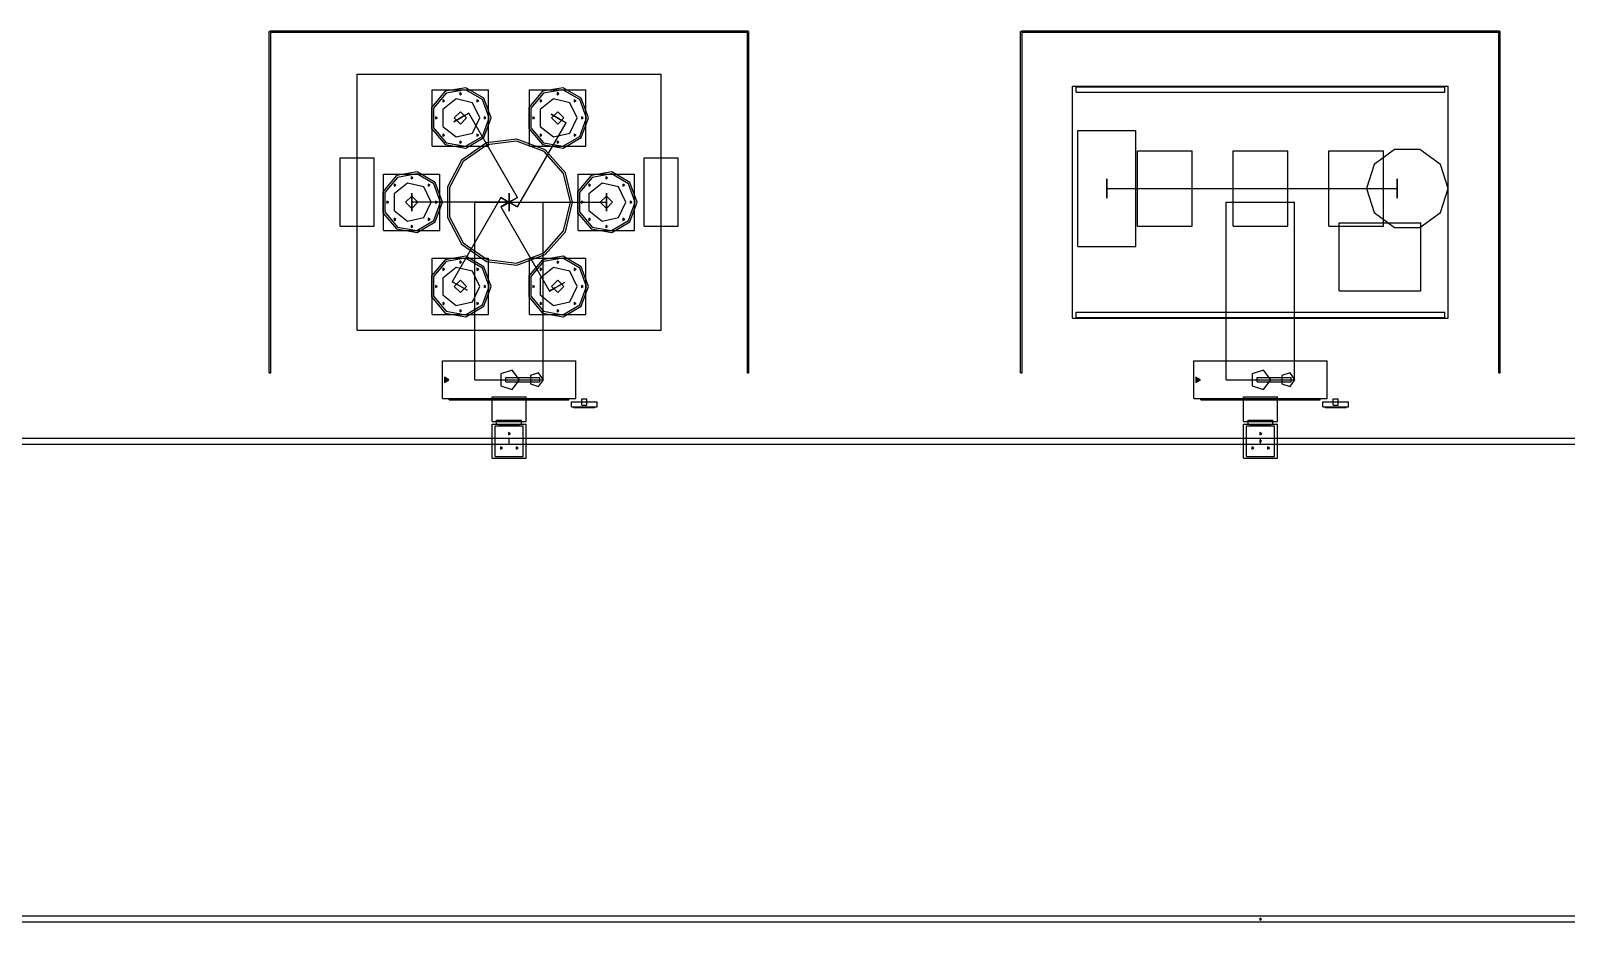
# Model space of a CAD drawing. Header units: millimetres. Extents: x -360090 to -166910, y -230090 to -203978.
# Drawn here: x -308007 to -263046, y -230090 to -203978 of the extents above; entities that cross this region are included whole.
import ezdxf

# ---------------------------------------------------------------- set-up
doc = ezdxf.new("R2010")
doc.units = ezdxf.units.MM

msp = doc.modelspace()

# ---------------------------------------------------------------- linework, layer by layer
at = {"layer": 'V6_FAB2_PORT_DEPO'}
for p, q in [((-294500, -215420), (-294500, -214700)), ((-294500, -215420), (-294500, -214700)), ((-294500, -214700), (-293500, -214700)), ((-294500, -214700), (-293500, -214700)), ((-293500, -215420), (-293500, -214700)), ((-293500, -215420), (-293500, -214700)), ((-294500, -215420), (-293500, -215420)), ((-294500, -215420), (-293500, -215420)), ((-294500, -216500), (-294500, -215500)), ((-294500, -216500), (-294500, -215500)), ((-294500, -215500), (-293500, -215500)), ((-294500, -215500), (-293500, -215500)), ((-294410, -216450), (-294410, -215550)), ((-294410, -216450), (-294410, -215550)), ((-294410, -215550), (-293590, -215550)), ((-294410, -215550), (-293590, -215550)), ((-294365, -215500), (-294365, -215380)), ((-294365, -215500), (-294365, -215380)), ((-294365, -215380), (-293635, -215380)), ((-294365, -215380), (-293635, -215380)), ((-294365, -215500), (-293635, -215500)), ((-294365, -215500), (-293635, -215500)), ((-294290, -215527), (-294290, -215503)), ((-294290, -215527), (-294290, -215503)), ((-294290, -215503), (-293710, -215503)), ((-294290, -215503), (-293710, -215503)), ((-294290, -215527), (-293710, -215527)), ((-294290, -215527), (-293710, -215527)), ((-293960, -215780), (-294020, -215745)), ((-294020, -215745), (-294020, -215815)), ((-293960, -215780), (-294020, -215745)), ((-294020, -215745), (-294020, -215815)), ((-294020, -215815), (-293960, -215780)), ((-294020, -215815), (-293960, -215780)), ((-293710, -215527), (-293710, -215503)), ((-293710, -215527), (-293710, -215503)), ((-293635, -215500), (-293635, -215380)), ((-293635, -215500), (-293635, -215380)), ((-293590, -216450), (-293590, -215550)), ((-293590, -216450), (-293590, -215550)), ((-293500, -216500), (-293500, -215500)), ((-293500, -216500), (-293500, -215500)), ((-294190, -216200), (-294250, -216165)), ((-294250, -216165), (-294250, -216235)), ((-294190, -216200), (-294250, -216165)), ((-294250, -216165), (-294250, -216235)), ((-294250, -216235), (-294190, -216200)), ((-294250, -216235), (-294190, -216200)), ((-293730, -216200), (-293790, -216165)), ((-293790, -216165), (-293790, -216235)), ((-293730, -216200), (-293790, -216165)), ((-293790, -216165), (-293790, -216235)), ((-293790, -216235), (-293730, -216200)), ((-293790, -216235), (-293730, -216200)), ((-294500, -216500), (-293500, -216500)), ((-294500, -216500), (-293500, -216500)), ((-294410, -216450), (-293590, -216450)), ((-294410, -216450), (-293590, -216450))]:
    msp.add_line(p, q, dxfattribs=at)
at = {"layer": 'V6_FAB2_PORT_IMPLANT'}
for p, q in [((-272500, -215420), (-272500, -214700)), ((-272500, -215420), (-272500, -214700)), ((-272500, -214700), (-271500, -214700)), ((-272500, -214700), (-271500, -214700)), ((-271500, -215420), (-271500, -214700)), ((-271500, -215420), (-271500, -214700)), ((-272500, -215420), (-271500, -215420)), ((-272500, -215420), (-271500, -215420)), ((-272500, -216500), (-272500, -215500)), ((-272500, -216500), (-272500, -215500)), ((-272500, -215500), (-271500, -215500)), ((-272500, -215500), (-271500, -215500)), ((-272410, -216450), (-272410, -215550)), ((-272410, -216450), (-272410, -215550)), ((-272410, -215550), (-271590, -215550)), ((-272410, -215550), (-271590, -215550)), ((-272365, -215500), (-272365, -215380)), ((-272365, -215500), (-272365, -215380)), ((-272365, -215380), (-271635, -215380)), ((-272365, -215380), (-271635, -215380)), ((-272365, -215500), (-271635, -215500)), ((-272365, -215500), (-271635, -215500)), ((-272290, -215527), (-272290, -215503)), ((-272290, -215527), (-272290, -215503)), ((-272290, -215503), (-271710, -215503)), ((-272290, -215503), (-271710, -215503)), ((-272290, -215527), (-271710, -215527)), ((-272290, -215527), (-271710, -215527)), ((-271960, -215780), (-272020, -215745)), ((-272020, -215745), (-272020, -215815)), ((-271960, -215780), (-272020, -215745)), ((-272020, -215745), (-272020, -215815)), ((-272020, -215815), (-271960, -215780)), ((-272020, -215815), (-271960, -215780)), ((-271710, -215527), (-271710, -215503)), ((-271710, -215527), (-271710, -215503)), ((-271635, -215500), (-271635, -215380)), ((-271635, -215500), (-271635, -215380)), ((-271590, -216450), (-271590, -215550)), ((-271590, -216450), (-271590, -215550)), ((-271500, -216500), (-271500, -215500)), ((-271500, -216500), (-271500, -215500)), ((-272190, -216200), (-272250, -216165)), ((-272250, -216165), (-272250, -216235)), ((-272190, -216200), (-272250, -216165)), ((-272250, -216165), (-272250, -216235)), ((-272250, -216235), (-272190, -216200)), ((-272250, -216235), (-272190, -216200)), ((-271730, -216200), (-271790, -216165)), ((-271790, -216165), (-271790, -216235)), ((-271730, -216200), (-271790, -216165)), ((-271790, -216165), (-271790, -216235)), ((-271790, -216235), (-271730, -216200)), ((-271790, -216235), (-271730, -216200)), ((-272500, -216500), (-271500, -216500)), ((-272500, -216500), (-271500, -216500)), ((-272410, -216450), (-271590, -216450)), ((-272410, -216450), (-271590, -216450))]:
    msp.add_line(p, q, dxfattribs=at)
at = {"layer": 'V6_FAB2_RAIL_01'}
for p, q in [((-316000, -215910), (-294000, -215910)), ((-316000, -215910), (-294000, -215910)), ((-316000, -216090), (-294000, -216090)), ((-316000, -216090), (-294000, -216090)), ((-294000, -216090), (-294000, -215910)), ((-294000, -216090), (-294000, -215910)), ((-294000, -216090), (-294000, -215910)), ((-294000, -216090), (-294000, -215910)), ((-294000, -215910), (-272000, -215910)), ((-294000, -215910), (-272000, -215910)), ((-294000, -216090), (-272000, -216090)), ((-294000, -216090), (-272000, -216090)), ((-271966, -216000), (-272017, -215971)), ((-272017, -215971), (-272017, -216029)), ((-271966, -216000), (-272017, -215971)), ((-272017, -215971), (-272017, -216029)), ((-272017, -216029), (-271966, -216000)), ((-272017, -216029), (-271966, -216000)), ((-272000, -216090), (-272000, -215910)), ((-272000, -216090), (-272000, -215910)), ((-272000, -216090), (-272000, -215910)), ((-272000, -216090), (-272000, -215910)), ((-272000, -215910), (-250000, -215910)), ((-272000, -215910), (-250000, -215910)), ((-272000, -216090), (-250000, -216090)), ((-272000, -216090), (-250000, -216090)), ((-169000, -229910), (-358000, -229910)), ((-169000, -229910), (-358000, -229910)), ((-169000, -230090), (-358000, -230090)), ((-169000, -230090), (-358000, -230090)), ((-271966, -230000), (-272017, -229971)), ((-272017, -229971), (-272017, -230029)), ((-271966, -230000), (-272017, -229971)), ((-272017, -229971), (-272017, -230029)), ((-272017, -230029), (-271966, -230000)), ((-272017, -230029), (-271966, -230000))]:
    msp.add_line(p, q, dxfattribs=at)
at = {"layer": 'V6_FAB2_TOOL_DEPO'}
for p, q in [((-301022, -214000), (-301022, -204000)), ((-301022, -214000), (-301022, -204000)), ((-301022, -204000), (-300978, -204000)), ((-301022, -204000), (-300978, -204000)), ((-301000, -204022), (-301000, -203978)), ((-301000, -204022), (-301000, -203978)), ((-301000, -203978), (-287000, -203978)), ((-301000, -203978), (-287000, -203978)), ((-301000, -204022), (-287000, -204022)), ((-301000, -204022), (-287000, -204022)), ((-300978, -214000), (-300978, -204000)), ((-300978, -214000), (-300978, -204000)), ((-287022, -214000), (-287022, -204000)), ((-287022, -214000), (-287022, -204000)), ((-287022, -204000), (-286978, -204000)), ((-287022, -204000), (-286978, -204000)), ((-287000, -204022), (-287000, -203978)), ((-287000, -204022), (-287000, -203978)), ((-286978, -214000), (-286978, -204000)), ((-286978, -214000), (-286978, -204000)), ((-298450, -212750), (-298450, -205250)), ((-298450, -212750), (-298450, -205250)), ((-298450, -205250), (-289550, -205250)), ((-298450, -205250), (-289550, -205250)), ((-289550, -212750), (-289550, -205250)), ((-289550, -212750), (-289550, -205250)), ((-295875, -205752), (-296271, -206224)), ((-295875, -205752), (-296271, -206224)), ((-296250, -207357), (-296250, -205707)), ((-296250, -207357), (-296250, -205707)), ((-296250, -205707), (-294600, -205707)), ((-296250, -205707), (-294600, -205707)), ((-295845, -205804), (-296214, -206245)), ((-295845, -205804), (-296214, -206245)), ((-295269, -205646), (-295875, -205752)), ((-295269, -205646), (-295875, -205752)), ((-295279, -205705), (-295845, -205804)), ((-295279, -205705), (-295845, -205804)), ((-295390, -205822), (-295442, -205792)), ((-295442, -205792), (-295442, -205852)), ((-295390, -205822), (-295442, -205792)), ((-295442, -205792), (-295442, -205852)), ((-295442, -205852), (-295390, -205822)), ((-295442, -205852), (-295390, -205822)), ((-294782, -205992), (-295279, -205705)), ((-294782, -205992), (-295279, -205705)), ((-294736, -205953), (-295269, -205646)), ((-294736, -205953), (-295269, -205646)), ((-294600, -207357), (-294600, -205707)), ((-294600, -207357), (-294600, -205707)), ((-293025, -205752), (-293421, -206224)), ((-293025, -205752), (-293421, -206224)), ((-293400, -207357), (-293400, -205707)), ((-293400, -207357), (-293400, -205707)), ((-293400, -205707), (-291750, -205707)), ((-293400, -205707), (-291750, -205707)), ((-292995, -205804), (-293364, -206245)), ((-292995, -205804), (-293364, -206245)), ((-292419, -205646), (-293025, -205752)), ((-292419, -205646), (-293025, -205752)), ((-292429, -205705), (-292995, -205804)), ((-292429, -205705), (-292995, -205804)), ((-292540, -205822), (-292592, -205792)), ((-292592, -205792), (-292592, -205852)), ((-292540, -205822), (-292592, -205792)), ((-292592, -205792), (-292592, -205852)), ((-292592, -205852), (-292540, -205822)), ((-292592, -205852), (-292540, -205822)), ((-291932, -205992), (-292429, -205705)), ((-291932, -205992), (-292429, -205705)), ((-291886, -205953), (-292419, -205646)), ((-291886, -205953), (-292419, -205646)), ((-291750, -207357), (-291750, -205707)), ((-291750, -207357), (-291750, -205707)), ((-296271, -206224), (-296271, -206840)), ((-296271, -206224), (-296271, -206840)), ((-296214, -206245), (-296214, -206819)), ((-296214, -206245), (-296214, -206819)), ((-295892, -206030), (-295945, -205999)), ((-295945, -205999), (-295945, -206060)), ((-295892, -206030), (-295945, -205999)), ((-295945, -205999), (-295945, -206060)), ((-295945, -206060), (-295892, -206030)), ((-295945, -206060), (-295892, -206030)), ((-295552, -205976), (-295939, -206285)), ((-295552, -205976), (-295939, -206285)), ((-295939, -206285), (-295939, -206779)), ((-295939, -206285), (-295939, -206779)), ((-295425, -206352), (-295605, -206532)), ((-295425, -206352), (-295605, -206532)), ((-295070, -206086), (-295552, -205976)), ((-295070, -206086), (-295552, -205976)), ((-295245, -206532), (-295425, -206352)), ((-295245, -206532), (-295425, -206352)), ((-294855, -206532), (-295070, -206086)), ((-294855, -206532), (-295070, -206086)), ((-294888, -206030), (-294940, -205999)), ((-294940, -205999), (-294940, -206060)), ((-294888, -206030), (-294940, -205999)), ((-294940, -205999), (-294940, -206060)), ((-294940, -206060), (-294888, -206030)), ((-294940, -206060), (-294888, -206030)), ((-294585, -206532), (-294782, -205992)), ((-294585, -206532), (-294782, -205992)), ((-294525, -206532), (-294736, -205953)), ((-294525, -206532), (-294736, -205953)), ((-293421, -206224), (-293421, -206840)), ((-293421, -206224), (-293421, -206840)), ((-293364, -206245), (-293364, -206819)), ((-293364, -206245), (-293364, -206819)), ((-293042, -206030), (-293095, -205999)), ((-293095, -205999), (-293095, -206060)), ((-293042, -206030), (-293095, -205999)), ((-293095, -205999), (-293095, -206060)), ((-293095, -206060), (-293042, -206030)), ((-293095, -206060), (-293042, -206030)), ((-292702, -205976), (-293089, -206285)), ((-292702, -205976), (-293089, -206285)), ((-293089, -206285), (-293089, -206779)), ((-293089, -206285), (-293089, -206779)), ((-292575, -206352), (-292755, -206532)), ((-292575, -206352), (-292755, -206532)), ((-292220, -206086), (-292702, -205976)), ((-292220, -206086), (-292702, -205976)), ((-292395, -206532), (-292575, -206352)), ((-292395, -206532), (-292575, -206352)), ((-292005, -206532), (-292220, -206086)), ((-292005, -206532), (-292220, -206086)), ((-292038, -206030), (-292090, -205999)), ((-292090, -205999), (-292090, -206060)), ((-292038, -206030), (-292090, -205999)), ((-292090, -205999), (-292090, -206060)), ((-292090, -206060), (-292038, -206030)), ((-292090, -206060), (-292038, -206030)), ((-291735, -206532), (-291932, -205992)), ((-291735, -206532), (-291932, -205992)), ((-291675, -206532), (-291886, -205953)), ((-291675, -206532), (-291886, -205953)), ((-296214, -206819), (-295845, -207259)), ((-296214, -206819), (-295845, -207259)), ((-296100, -206532), (-296152, -206502)), ((-296152, -206502), (-296152, -206562)), ((-296100, -206532), (-296152, -206502)), ((-296152, -206502), (-296152, -206562)), ((-296152, -206562), (-296100, -206532)), ((-296152, -206562), (-296100, -206532)), ((-295939, -206779), (-295552, -207088)), ((-295939, -206779), (-295552, -207088)), ((-295350, -206489), (-295621, -206645)), ((-295621, -206645), (-295350, -206489)), ((-295605, -206532), (-295425, -206712)), ((-295605, -206532), (-295425, -206712)), ((-295425, -206712), (-295245, -206532)), ((-295425, -206712), (-295245, -206532)), ((-295183, -206392), (-295350, -206489)), ((-295350, -206489), (-295183, -206392)), ((-293758, -208860), (-295183, -206392)), ((-295070, -206977), (-294855, -206532)), ((-295070, -206977), (-294855, -206532)), ((-294782, -207072), (-294585, -206532)), ((-294782, -207072), (-294585, -206532)), ((-294736, -207110), (-294525, -206532)), ((-294736, -207110), (-294525, -206532)), ((-294680, -206532), (-294733, -206502)), ((-294733, -206502), (-294733, -206562)), ((-294680, -206532), (-294733, -206502)), ((-294733, -206502), (-294733, -206562)), ((-294733, -206562), (-294680, -206532)), ((-294733, -206562), (-294680, -206532)), ((-293758, -209140), (-292333, -206672)), ((-293364, -206819), (-292995, -207259)), ((-293364, -206819), (-292995, -207259)), ((-293250, -206532), (-293302, -206502)), ((-293302, -206502), (-293302, -206562)), ((-293250, -206532), (-293302, -206502)), ((-293302, -206502), (-293302, -206562)), ((-293302, -206562), (-293250, -206532)), ((-293302, -206562), (-293250, -206532)), ((-293089, -206779), (-292702, -207088)), ((-293089, -206779), (-292702, -207088)), ((-292500, -206575), (-292771, -206419)), ((-292771, -206419), (-292500, -206575)), ((-292755, -206532), (-292575, -206712)), ((-292755, -206532), (-292575, -206712)), ((-292575, -206712), (-292395, -206532)), ((-292575, -206712), (-292395, -206532)), ((-292333, -206672), (-292500, -206575)), ((-292500, -206575), (-292333, -206672)), ((-292220, -206977), (-292005, -206532)), ((-292220, -206977), (-292005, -206532)), ((-291932, -207072), (-291735, -206532)), ((-291932, -207072), (-291735, -206532)), ((-291886, -207110), (-291675, -206532)), ((-291886, -207110), (-291675, -206532)), ((-291830, -206532), (-291882, -206502)), ((-291882, -206502), (-291882, -206562)), ((-291830, -206532), (-291882, -206502)), ((-291882, -206502), (-291882, -206562)), ((-291882, -206562), (-291830, -206532)), ((-291882, -206562), (-291830, -206532)), ((-296271, -206840), (-295875, -207311)), ((-296271, -206840), (-295875, -207311)), ((-295892, -207034), (-295945, -207004)), ((-295945, -207004), (-295945, -207064)), ((-295892, -207034), (-295945, -207004)), ((-295945, -207004), (-295945, -207064)), ((-295945, -207064), (-295892, -207034)), ((-295945, -207064), (-295892, -207034)), ((-295845, -207259), (-295279, -207359)), ((-295845, -207259), (-295279, -207359)), ((-295552, -207088), (-295070, -206977)), ((-295552, -207088), (-295070, -206977)), ((-295390, -207242), (-295442, -207212)), ((-295442, -207212), (-295442, -207272)), ((-295390, -207242), (-295442, -207212)), ((-295442, -207212), (-295442, -207272)), ((-295442, -207272), (-295390, -207242)), ((-295442, -207272), (-295390, -207242)), ((-294660, -207261), (-295392, -207767)), ((-294660, -207261), (-295392, -207767)), ((-295279, -207359), (-294782, -207072)), ((-295279, -207359), (-294782, -207072)), ((-295269, -207418), (-294736, -207110)), ((-295269, -207418), (-294736, -207110)), ((-294888, -207034), (-294940, -207004)), ((-294940, -207004), (-294940, -207064)), ((-294888, -207034), (-294940, -207004)), ((-294940, -207004), (-294940, -207064)), ((-294940, -207064), (-294888, -207034)), ((-294940, -207064), (-294888, -207034)), ((-293776, -207154), (-294660, -207261)), ((-293776, -207154), (-294660, -207261)), ((-293783, -207213), (-294638, -207317)), ((-293783, -207213), (-294638, -207317)), ((-292977, -207519), (-293783, -207213)), ((-292977, -207519), (-293783, -207213)), ((-292943, -207469), (-293776, -207154)), ((-292943, -207469), (-293776, -207154)), ((-293421, -206840), (-293025, -207311)), ((-293421, -206840), (-293025, -207311)), ((-293042, -207034), (-293095, -207004)), ((-293095, -207004), (-293095, -207064)), ((-293042, -207034), (-293095, -207004)), ((-293095, -207004), (-293095, -207064)), ((-293095, -207064), (-293042, -207034)), ((-293095, -207064), (-293042, -207034)), ((-292995, -207259), (-292429, -207359)), ((-292995, -207259), (-292429, -207359)), ((-292702, -207088), (-292220, -206977)), ((-292702, -207088), (-292220, -206977)), ((-292540, -207242), (-292592, -207212)), ((-292592, -207212), (-292592, -207272)), ((-292540, -207242), (-292592, -207212)), ((-292592, -207212), (-292592, -207272)), ((-292592, -207272), (-292540, -207242)), ((-292592, -207272), (-292540, -207242)), ((-292429, -207359), (-291932, -207072)), ((-292429, -207359), (-291932, -207072)), ((-292419, -207418), (-291886, -207110)), ((-292419, -207418), (-291886, -207110)), ((-292038, -207034), (-292090, -207004)), ((-292090, -207004), (-292090, -207064)), ((-292038, -207034), (-292090, -207004)), ((-292090, -207004), (-292090, -207064)), ((-292090, -207064), (-292038, -207034)), ((-292090, -207064), (-292038, -207034)), ((-298950, -209700), (-298950, -207700)), ((-298950, -209700), (-298950, -207700)), ((-298950, -207700), (-297950, -207700)), ((-298950, -207700), (-297950, -207700)), ((-297950, -209700), (-297950, -207700)), ((-297950, -209700), (-297950, -207700)), ((-296250, -207357), (-294600, -207357)), ((-296250, -207357), (-294600, -207357)), ((-295875, -207311), (-295269, -207418)), ((-295875, -207311), (-295269, -207418)), ((-294638, -207317), (-295347, -207806)), ((-294638, -207317), (-295347, -207806)), ((-293400, -207357), (-291750, -207357)), ((-293400, -207357), (-291750, -207357)), ((-293025, -207311), (-292419, -207418)), ((-293025, -207311), (-292419, -207418)), ((-292406, -208163), (-292977, -207519)), ((-292406, -208163), (-292977, -207519)), ((-292353, -208136), (-292943, -207469)), ((-292353, -208136), (-292943, -207469)), ((-290050, -209700), (-290050, -207700)), ((-290050, -209700), (-290050, -207700)), ((-290050, -207700), (-289050, -207700)), ((-290050, -207700), (-289050, -207700)), ((-289050, -209700), (-289050, -207700)), ((-289050, -209700), (-289050, -207700)), ((-296694, -208114), (-297300, -208221)), ((-296694, -208114), (-297300, -208221)), ((-296161, -208421), (-296694, -208114)), ((-296161, -208421), (-296694, -208114)), ((-295392, -207767), (-295806, -208555)), ((-295392, -207767), (-295806, -208555)), ((-295347, -207806), (-295748, -208569)), ((-295347, -207806), (-295748, -208569)), ((-292200, -209000), (-292406, -208163)), ((-292200, -209000), (-292406, -208163)), ((-292140, -209000), (-292353, -208136)), ((-292140, -209000), (-292353, -208136)), ((-290994, -208114), (-291600, -208221)), ((-290994, -208114), (-291600, -208221)), ((-290461, -208421), (-290994, -208114)), ((-290461, -208421), (-290994, -208114)), ((-297300, -208221), (-297696, -208692)), ((-297300, -208221), (-297696, -208692)), ((-297675, -209825), (-297675, -208175)), ((-297675, -209825), (-297675, -208175)), ((-297675, -208175), (-296025, -208175)), ((-297675, -208175), (-296025, -208175)), ((-297270, -208273), (-297639, -208713)), ((-297270, -208273), (-297639, -208713)), ((-297317, -208498), (-297370, -208468)), ((-297370, -208468), (-297370, -208528)), ((-297317, -208498), (-297370, -208468)), ((-297370, -208468), (-297370, -208528)), ((-297370, -208528), (-297317, -208498)), ((-297370, -208528), (-297317, -208498)), ((-296977, -208444), (-297364, -208753)), ((-296977, -208444), (-297364, -208753)), ((-296704, -208173), (-297270, -208273)), ((-296704, -208173), (-297270, -208273)), ((-296495, -208554), (-296977, -208444)), ((-296495, -208554), (-296977, -208444)), ((-296815, -208290), (-296868, -208260)), ((-296868, -208260), (-296868, -208320)), ((-296815, -208290), (-296868, -208260)), ((-296868, -208260), (-296868, -208320)), ((-296868, -208320), (-296815, -208290)), ((-296868, -208320), (-296815, -208290)), ((-296207, -208460), (-296704, -208173)), ((-296207, -208460), (-296704, -208173)), ((-296280, -209000), (-296495, -208554)), ((-296280, -209000), (-296495, -208554)), ((-296313, -208498), (-296365, -208468)), ((-296365, -208468), (-296365, -208528)), ((-296313, -208498), (-296365, -208468)), ((-296365, -208468), (-296365, -208528)), ((-296365, -208528), (-296313, -208498)), ((-296365, -208528), (-296313, -208498)), ((-296010, -209000), (-296207, -208460)), ((-296010, -209000), (-296207, -208460)), ((-295950, -209000), (-296161, -208421)), ((-295950, -209000), (-296161, -208421)), ((-296025, -209825), (-296025, -208175)), ((-296025, -209825), (-296025, -208175)), ((-295806, -208555), (-295806, -209445)), ((-295806, -208555), (-295806, -209445)), ((-295748, -208569), (-295748, -209431)), ((-295748, -208569), (-295748, -209431)), ((-291600, -208221), (-291996, -208692)), ((-291600, -208221), (-291996, -208692)), ((-291975, -209825), (-291975, -208175)), ((-291975, -209825), (-291975, -208175)), ((-291975, -208175), (-290325, -208175)), ((-291975, -208175), (-290325, -208175)), ((-291570, -208273), (-291939, -208713)), ((-291570, -208273), (-291939, -208713)), ((-291617, -208498), (-291670, -208468)), ((-291670, -208468), (-291670, -208528)), ((-291617, -208498), (-291670, -208468)), ((-291670, -208468), (-291670, -208528)), ((-291670, -208528), (-291617, -208498)), ((-291670, -208528), (-291617, -208498)), ((-291277, -208444), (-291664, -208753)), ((-291277, -208444), (-291664, -208753)), ((-291004, -208173), (-291570, -208273)), ((-291004, -208173), (-291570, -208273)), ((-290795, -208554), (-291277, -208444)), ((-290795, -208554), (-291277, -208444)), ((-291115, -208290), (-291168, -208260)), ((-291168, -208260), (-291168, -208320)), ((-291115, -208290), (-291168, -208260)), ((-291168, -208260), (-291168, -208320)), ((-291168, -208320), (-291115, -208290)), ((-291168, -208320), (-291115, -208290)), ((-290507, -208460), (-291004, -208173)), ((-290507, -208460), (-291004, -208173)), ((-290580, -209000), (-290795, -208554)), ((-290580, -209000), (-290795, -208554)), ((-290613, -208498), (-290665, -208468)), ((-290665, -208468), (-290665, -208528)), ((-290613, -208498), (-290665, -208468)), ((-290665, -208468), (-290665, -208528)), ((-290665, -208528), (-290613, -208498)), ((-290665, -208528), (-290613, -208498)), ((-290310, -209000), (-290507, -208460)), ((-290310, -209000), (-290507, -208460)), ((-290250, -209000), (-290461, -208421)), ((-290250, -209000), (-290461, -208421)), ((-290325, -209825), (-290325, -208175)), ((-290325, -209825), (-290325, -208175)), ((-297696, -208692), (-297696, -209308)), ((-297696, -208692), (-297696, -209308)), ((-297639, -208713), (-297639, -209287)), ((-297639, -208713), (-297639, -209287)), ((-297525, -209000), (-297578, -208970)), ((-297578, -208970), (-297578, -209030)), ((-297525, -209000), (-297578, -208970)), ((-297578, -208970), (-297578, -209030)), ((-297578, -209030), (-297525, -209000)), ((-297578, -209030), (-297525, -209000)), ((-297364, -208753), (-297364, -209247)), ((-297364, -208753), (-297364, -209247)), ((-296850, -208820), (-297030, -209000)), ((-296850, -208820), (-297030, -209000)), ((-297030, -209000), (-296850, -209180)), ((-297030, -209000), (-296850, -209180)), ((-296850, -208835), (-296850, -208734)), ((-296850, -208734), (-296850, -209000)), ((-296670, -209000), (-296850, -208820)), ((-296670, -209000), (-296850, -208820)), ((-296850, -209165), (-296850, -208835)), ((-296850, -209180), (-296670, -209000)), ((-296850, -209180), (-296670, -209000)), ((-296850, -209000), (-296850, -209266)), ((-294000, -209000), (-296850, -209000)), ((-296495, -209446), (-296280, -209000)), ((-296495, -209446), (-296280, -209000)), ((-296207, -209540), (-296010, -209000)), ((-296207, -209540), (-296010, -209000)), ((-296161, -209579), (-295950, -209000)), ((-296161, -209579), (-295950, -209000)), ((-296105, -209000), (-296158, -208970)), ((-296158, -208970), (-296158, -209030)), ((-296105, -209000), (-296158, -208970)), ((-296158, -208970), (-296158, -209030)), ((-296158, -209030), (-296105, -209000)), ((-296158, -209030), (-296105, -209000)), ((-294242, -208860), (-295667, -211328)), ((-295000, -214200), (-295000, -209000)), ((-295000, -214200), (-295000, -209000)), ((-295000, -209000), (-293000, -209000)), ((-295000, -209000), (-293000, -209000)), ((-294242, -208860), (-294075, -208957)), ((-294075, -208957), (-294242, -208860)), ((-294242, -209140), (-294075, -209043)), ((-294075, -209043), (-294242, -209140)), ((-293925, -209043), (-294196, -208887)), ((-294196, -208887), (-293925, -209043)), ((-293925, -208957), (-294196, -209113)), ((-294196, -209113), (-293925, -208957)), ((-294075, -209043), (-293804, -208887)), ((-293804, -208887), (-294075, -209043)), ((-294075, -208957), (-293804, -209113)), ((-293804, -209113), (-294075, -208957)), ((-294000, -208835), (-294000, -208734)), ((-294000, -208734), (-294000, -209000)), ((-294000, -208835), (-294000, -208734)), ((-294000, -208734), (-294000, -209000)), ((-294000, -209165), (-294000, -208835)), ((-294000, -209165), (-294000, -208835)), ((-294000, -209000), (-291150, -209000)), ((-294000, -209000), (-294000, -209266)), ((-294000, -209000), (-294000, -209266)), ((-293758, -208860), (-293925, -208957)), ((-293925, -208957), (-293758, -208860)), ((-293758, -209140), (-293925, -209043)), ((-293925, -209043), (-293758, -209140)), ((-293000, -214200), (-293000, -209000)), ((-293000, -214200), (-293000, -209000)), ((-292406, -209837), (-292200, -209000)), ((-292406, -209837), (-292200, -209000)), ((-292353, -209864), (-292140, -209000)), ((-292353, -209864), (-292140, -209000)), ((-291996, -208692), (-291996, -209308)), ((-291996, -208692), (-291996, -209308)), ((-291939, -208713), (-291939, -209287)), ((-291939, -208713), (-291939, -209287)), ((-291825, -209000), (-291877, -208970)), ((-291877, -208970), (-291877, -209030)), ((-291825, -209000), (-291877, -208970)), ((-291877, -208970), (-291877, -209030)), ((-291877, -209030), (-291825, -209000)), ((-291877, -209030), (-291825, -209000)), ((-291664, -208753), (-291664, -209247)), ((-291664, -208753), (-291664, -209247)), ((-291150, -208820), (-291330, -209000)), ((-291150, -208820), (-291330, -209000)), ((-291330, -209000), (-291150, -209180)), ((-291330, -209000), (-291150, -209180)), ((-291150, -208835), (-291150, -208734)), ((-291150, -208734), (-291150, -209000)), ((-290970, -209000), (-291150, -208820)), ((-290970, -209000), (-291150, -208820)), ((-291150, -209165), (-291150, -208835)), ((-291150, -209180), (-290970, -209000)), ((-291150, -209180), (-290970, -209000)), ((-291150, -209000), (-291150, -209266)), ((-290795, -209446), (-290580, -209000)), ((-290795, -209446), (-290580, -209000)), ((-290507, -209540), (-290310, -209000)), ((-290507, -209540), (-290310, -209000)), ((-290461, -209579), (-290250, -209000)), ((-290461, -209579), (-290250, -209000)), ((-290405, -209000), (-290458, -208970)), ((-290458, -208970), (-290458, -209030)), ((-290405, -209000), (-290458, -208970)), ((-290458, -208970), (-290458, -209030)), ((-290458, -209030), (-290405, -209000)), ((-290458, -209030), (-290405, -209000)), ((-297696, -209308), (-297300, -209779)), ((-297696, -209308), (-297300, -209779)), ((-297639, -209287), (-297270, -209727)), ((-297639, -209287), (-297270, -209727)), ((-297317, -209502), (-297370, -209472)), ((-297370, -209472), (-297370, -209532)), ((-297317, -209502), (-297370, -209472)), ((-297370, -209472), (-297370, -209532)), ((-297370, -209532), (-297317, -209502)), ((-297370, -209532), (-297317, -209502)), ((-297364, -209247), (-296977, -209556)), ((-297364, -209247), (-296977, -209556)), ((-296977, -209556), (-296495, -209446)), ((-296977, -209556), (-296495, -209446)), ((-296850, -209266), (-296850, -209165)), ((-296313, -209502), (-296365, -209472)), ((-296365, -209472), (-296365, -209532)), ((-296313, -209502), (-296365, -209472)), ((-296365, -209472), (-296365, -209532)), ((-296365, -209532), (-296313, -209502)), ((-296365, -209532), (-296313, -209502)), ((-295806, -209445), (-295392, -210233)), ((-295806, -209445), (-295392, -210233)), ((-295748, -209431), (-295347, -210194)), ((-295748, -209431), (-295347, -210194)), ((-294242, -209140), (-292817, -211608)), ((-294000, -209266), (-294000, -209165)), ((-294000, -209266), (-294000, -209165)), ((-291996, -209308), (-291600, -209779)), ((-291996, -209308), (-291600, -209779)), ((-291939, -209287), (-291570, -209727)), ((-291939, -209287), (-291570, -209727)), ((-291617, -209502), (-291670, -209472)), ((-291670, -209472), (-291670, -209532)), ((-291617, -209502), (-291670, -209472)), ((-291670, -209472), (-291670, -209532)), ((-291670, -209532), (-291617, -209502)), ((-291670, -209532), (-291617, -209502)), ((-291664, -209247), (-291277, -209556)), ((-291664, -209247), (-291277, -209556)), ((-291277, -209556), (-290795, -209446)), ((-291277, -209556), (-290795, -209446)), ((-291150, -209266), (-291150, -209165)), ((-290613, -209502), (-290665, -209472)), ((-290665, -209472), (-290665, -209532)), ((-290613, -209502), (-290665, -209472)), ((-290665, -209472), (-290665, -209532)), ((-290665, -209532), (-290613, -209502)), ((-290665, -209532), (-290613, -209502)), ((-298950, -209700), (-297950, -209700)), ((-298950, -209700), (-297950, -209700)), ((-297675, -209825), (-296025, -209825)), ((-297675, -209825), (-296025, -209825)), ((-297300, -209779), (-296694, -209886)), ((-297300, -209779), (-296694, -209886)), ((-297270, -209727), (-296704, -209827)), ((-297270, -209727), (-296704, -209827)), ((-296815, -209710), (-296868, -209680)), ((-296868, -209680), (-296868, -209740)), ((-296815, -209710), (-296868, -209680)), ((-296868, -209680), (-296868, -209740)), ((-296868, -209740), (-296815, -209710)), ((-296868, -209740), (-296815, -209710)), ((-296704, -209827), (-296207, -209540)), ((-296704, -209827), (-296207, -209540)), ((-296694, -209886), (-296161, -209579)), ((-296694, -209886), (-296161, -209579)), ((-292977, -210481), (-292406, -209837)), ((-292977, -210481), (-292406, -209837)), ((-292943, -210531), (-292353, -209864)), ((-292943, -210531), (-292353, -209864)), ((-291975, -209825), (-290325, -209825)), ((-291975, -209825), (-290325, -209825)), ((-291600, -209779), (-290994, -209886)), ((-291600, -209779), (-290994, -209886)), ((-291570, -209727), (-291004, -209827)), ((-291570, -209727), (-291004, -209827)), ((-291115, -209710), (-291168, -209680)), ((-291168, -209680), (-291168, -209740)), ((-291115, -209710), (-291168, -209680)), ((-291168, -209680), (-291168, -209740)), ((-291168, -209740), (-291115, -209710)), ((-291168, -209740), (-291115, -209710)), ((-291004, -209827), (-290507, -209540)), ((-291004, -209827), (-290507, -209540)), ((-290994, -209886), (-290461, -209579)), ((-290994, -209886), (-290461, -209579)), ((-290050, -209700), (-289050, -209700)), ((-290050, -209700), (-289050, -209700)), ((-295392, -210233), (-294660, -210739)), ((-295392, -210233), (-294660, -210739)), ((-295347, -210194), (-294638, -210683)), ((-295347, -210194), (-294638, -210683)), ((-295875, -210689), (-296271, -211160)), ((-295875, -210689), (-296271, -211160)), ((-296250, -212293), (-296250, -210643)), ((-296250, -212293), (-296250, -210643)), ((-296250, -210643), (-294600, -210643)), ((-296250, -210643), (-294600, -210643)), ((-295845, -210741), (-296214, -211181)), ((-295845, -210741), (-296214, -211181)), ((-295269, -210582), (-295875, -210689)), ((-295269, -210582), (-295875, -210689)), ((-295279, -210641), (-295845, -210741)), ((-295279, -210641), (-295845, -210741)), ((-295390, -210758), (-295442, -210728)), ((-295442, -210728), (-295442, -210788)), ((-295390, -210758), (-295442, -210728)), ((-295442, -210728), (-295442, -210788)), ((-295442, -210788), (-295390, -210758)), ((-295442, -210788), (-295390, -210758)), ((-294782, -210928), (-295279, -210641)), ((-294782, -210928), (-295279, -210641)), ((-294736, -210890), (-295269, -210582)), ((-294736, -210890), (-295269, -210582)), ((-294660, -210739), (-293776, -210846)), ((-294660, -210739), (-293776, -210846)), ((-294638, -210683), (-293783, -210787)), ((-294638, -210683), (-293783, -210787)), ((-294600, -212293), (-294600, -210643)), ((-294600, -212293), (-294600, -210643)), ((-293783, -210787), (-292977, -210481)), ((-293783, -210787), (-292977, -210481)), ((-293776, -210846), (-292943, -210531)), ((-293776, -210846), (-292943, -210531)), ((-293025, -210689), (-293421, -211160)), ((-293025, -210689), (-293421, -211160)), ((-293400, -212293), (-293400, -210643)), ((-293400, -212293), (-293400, -210643)), ((-293400, -210643), (-291750, -210643)), ((-293400, -210643), (-291750, -210643)), ((-292995, -210741), (-293364, -211181)), ((-292995, -210741), (-293364, -211181)), ((-292419, -210582), (-293025, -210689)), ((-292419, -210582), (-293025, -210689)), ((-292429, -210641), (-292995, -210741)), ((-292429, -210641), (-292995, -210741)), ((-292540, -210758), (-292592, -210728)), ((-292592, -210728), (-292592, -210788)), ((-292540, -210758), (-292592, -210728)), ((-292592, -210728), (-292592, -210788)), ((-292592, -210788), (-292540, -210758)), ((-292592, -210788), (-292540, -210758)), ((-291932, -210928), (-292429, -210641)), ((-291932, -210928), (-292429, -210641)), ((-291886, -210890), (-292419, -210582)), ((-291886, -210890), (-292419, -210582)), ((-291750, -212293), (-291750, -210643)), ((-291750, -212293), (-291750, -210643)), ((-296271, -211160), (-296271, -211776)), ((-296271, -211160), (-296271, -211776)), ((-296214, -211181), (-296214, -211755)), ((-296214, -211181), (-296214, -211755)), ((-295892, -210966), (-295945, -210936)), ((-295945, -210936), (-295945, -210996)), ((-295892, -210966), (-295945, -210936)), ((-295945, -210936), (-295945, -210996)), ((-295945, -210996), (-295892, -210966)), ((-295945, -210996), (-295892, -210966)), ((-295552, -210912), (-295939, -211221)), ((-295552, -210912), (-295939, -211221)), ((-295939, -211221), (-295939, -211715)), ((-295939, -211221), (-295939, -211715)), ((-295425, -211288), (-295605, -211468)), ((-295425, -211288), (-295605, -211468)), ((-295070, -211023), (-295552, -210912)), ((-295070, -211023), (-295552, -210912)), ((-295245, -211468), (-295425, -211288)), ((-295245, -211468), (-295425, -211288)), ((-294855, -211468), (-295070, -211023)), ((-294855, -211468), (-295070, -211023)), ((-294888, -210966), (-294940, -210936)), ((-294940, -210936), (-294940, -210996)), ((-294888, -210966), (-294940, -210936)), ((-294940, -210936), (-294940, -210996)), ((-294940, -210996), (-294888, -210966)), ((-294940, -210996), (-294888, -210966)), ((-294585, -211468), (-294782, -210928)), ((-294585, -211468), (-294782, -210928)), ((-294525, -211468), (-294736, -210890)), ((-294525, -211468), (-294736, -210890)), ((-293421, -211160), (-293421, -211776)), ((-293421, -211160), (-293421, -211776)), ((-293364, -211181), (-293364, -211755)), ((-293364, -211181), (-293364, -211755)), ((-293042, -210966), (-293095, -210936)), ((-293095, -210936), (-293095, -210996)), ((-293042, -210966), (-293095, -210936)), ((-293095, -210936), (-293095, -210996)), ((-293095, -210996), (-293042, -210966)), ((-293095, -210996), (-293042, -210966)), ((-292702, -210912), (-293089, -211221)), ((-292702, -210912), (-293089, -211221)), ((-293089, -211221), (-293089, -211715)), ((-293089, -211221), (-293089, -211715)), ((-292575, -211288), (-292755, -211468)), ((-292575, -211288), (-292755, -211468)), ((-292220, -211023), (-292702, -210912)), ((-292220, -211023), (-292702, -210912)), ((-292395, -211468), (-292575, -211288)), ((-292395, -211468), (-292575, -211288)), ((-292005, -211468), (-292220, -211023)), ((-292005, -211468), (-292220, -211023)), ((-292038, -210966), (-292090, -210936)), ((-292090, -210936), (-292090, -210996)), ((-292038, -210966), (-292090, -210936)), ((-292090, -210936), (-292090, -210996)), ((-292090, -210996), (-292038, -210966)), ((-292090, -210996), (-292038, -210966)), ((-291735, -211468), (-291932, -210928)), ((-291735, -211468), (-291932, -210928)), ((-291675, -211468), (-291886, -210890)), ((-291675, -211468), (-291886, -210890)), ((-296214, -211755), (-295845, -212196)), ((-296214, -211755), (-295845, -212196)), ((-296100, -211468), (-296152, -211438)), ((-296152, -211438), (-296152, -211498)), ((-296100, -211468), (-296152, -211438)), ((-296152, -211438), (-296152, -211498)), ((-296152, -211498), (-296100, -211468)), ((-296152, -211498), (-296100, -211468)), ((-295939, -211715), (-295552, -212024)), ((-295939, -211715), (-295552, -212024)), ((-295667, -211328), (-295500, -211425)), ((-295500, -211425), (-295667, -211328)), ((-295605, -211468), (-295425, -211648)), ((-295605, -211468), (-295425, -211648)), ((-295500, -211425), (-295229, -211581)), ((-295229, -211581), (-295500, -211425)), ((-295425, -211648), (-295245, -211468)), ((-295425, -211648), (-295245, -211468)), ((-295070, -211914), (-294855, -211468)), ((-295070, -211914), (-294855, -211468)), ((-294782, -212008), (-294585, -211468)), ((-294782, -212008), (-294585, -211468)), ((-294736, -212047), (-294525, -211468)), ((-294736, -212047), (-294525, -211468)), ((-294680, -211468), (-294733, -211438)), ((-294733, -211438), (-294733, -211498)), ((-294680, -211468), (-294733, -211438)), ((-294733, -211438), (-294733, -211498)), ((-294733, -211498), (-294680, -211468)), ((-294733, -211498), (-294680, -211468)), ((-293364, -211755), (-292995, -212196)), ((-293364, -211755), (-292995, -212196)), ((-293250, -211468), (-293302, -211438)), ((-293302, -211438), (-293302, -211498)), ((-293250, -211468), (-293302, -211438)), ((-293302, -211438), (-293302, -211498)), ((-293302, -211498), (-293250, -211468)), ((-293302, -211498), (-293250, -211468)), ((-293089, -211715), (-292702, -212024)), ((-293089, -211715), (-292702, -212024)), ((-292817, -211608), (-292650, -211511)), ((-292650, -211511), (-292817, -211608)), ((-292755, -211468), (-292575, -211648)), ((-292755, -211468), (-292575, -211648)), ((-292650, -211511), (-292379, -211355)), ((-292379, -211355), (-292650, -211511)), ((-292575, -211648), (-292395, -211468)), ((-292575, -211648), (-292395, -211468)), ((-292220, -211914), (-292005, -211468)), ((-292220, -211914), (-292005, -211468)), ((-291932, -212008), (-291735, -211468)), ((-291932, -212008), (-291735, -211468)), ((-291886, -212047), (-291675, -211468)), ((-291886, -212047), (-291675, -211468)), ((-291830, -211468), (-291882, -211438)), ((-291882, -211438), (-291882, -211498)), ((-291830, -211468), (-291882, -211438)), ((-291882, -211438), (-291882, -211498)), ((-291882, -211498), (-291830, -211468)), ((-291882, -211498), (-291830, -211468)), ((-296271, -211776), (-295875, -212248)), ((-296271, -211776), (-295875, -212248)), ((-295892, -211970), (-295945, -211940)), ((-295945, -211940), (-295945, -212001)), ((-295892, -211970), (-295945, -211940)), ((-295945, -211940), (-295945, -212001)), ((-295945, -212001), (-295892, -211970)), ((-295945, -212001), (-295892, -211970)), ((-295845, -212196), (-295279, -212295)), ((-295845, -212196), (-295279, -212295)), ((-295552, -212024), (-295070, -211914)), ((-295552, -212024), (-295070, -211914)), ((-295390, -212178), (-295442, -212148)), ((-295442, -212148), (-295442, -212208)), ((-295390, -212178), (-295442, -212148)), ((-295442, -212148), (-295442, -212208)), ((-295442, -212208), (-295390, -212178)), ((-295442, -212208), (-295390, -212178)), ((-295279, -212295), (-294782, -212008)), ((-295279, -212295), (-294782, -212008)), ((-295269, -212354), (-294736, -212047)), ((-295269, -212354), (-294736, -212047)), ((-294888, -211970), (-294940, -211940)), ((-294940, -211940), (-294940, -212001)), ((-294888, -211970), (-294940, -211940)), ((-294940, -211940), (-294940, -212001)), ((-294940, -212001), (-294888, -211970)), ((-294940, -212001), (-294888, -211970)), ((-293421, -211776), (-293025, -212248)), ((-293421, -211776), (-293025, -212248)), ((-293042, -211970), (-293095, -211940)), ((-293095, -211940), (-293095, -212001)), ((-293042, -211970), (-293095, -211940)), ((-293095, -211940), (-293095, -212001)), ((-293095, -212001), (-293042, -211970)), ((-293095, -212001), (-293042, -211970)), ((-292995, -212196), (-292429, -212295)), ((-292995, -212196), (-292429, -212295)), ((-292702, -212024), (-292220, -211914)), ((-292702, -212024), (-292220, -211914)), ((-292540, -212178), (-292592, -212148)), ((-292592, -212148), (-292592, -212208)), ((-292540, -212178), (-292592, -212148)), ((-292592, -212148), (-292592, -212208)), ((-292592, -212208), (-292540, -212178)), ((-292592, -212208), (-292540, -212178)), ((-292429, -212295), (-291932, -212008)), ((-292429, -212295), (-291932, -212008)), ((-292419, -212354), (-291886, -212047)), ((-292419, -212354), (-291886, -212047)), ((-292038, -211970), (-292090, -211940)), ((-292090, -211940), (-292090, -212001)), ((-292038, -211970), (-292090, -211940)), ((-292090, -211940), (-292090, -212001)), ((-292090, -212001), (-292038, -211970)), ((-292090, -212001), (-292038, -211970)), ((-296250, -212293), (-294600, -212293)), ((-296250, -212293), (-294600, -212293)), ((-295875, -212248), (-295269, -212354)), ((-295875, -212248), (-295269, -212354)), ((-293400, -212293), (-291750, -212293)), ((-293400, -212293), (-291750, -212293)), ((-293025, -212248), (-292419, -212354)), ((-293025, -212248), (-292419, -212354)), ((-298450, -212750), (-289550, -212750)), ((-298450, -212750), (-289550, -212750)), ((-301022, -214000), (-300978, -214000)), ((-301022, -214000), (-300978, -214000)), ((-295950, -214750), (-295950, -213650)), ((-295950, -214750), (-295950, -213650)), ((-295950, -213650), (-292050, -213650)), ((-295950, -213650), (-292050, -213650)), ((-293907, -213915), (-294243, -214024)), ((-293907, -213915), (-294243, -214024)), ((-293700, -214200), (-293907, -213915)), ((-293700, -214200), (-293907, -213915)), ((-293135, -214000), (-293370, -214077)), ((-293135, -214000), (-293370, -214077)), ((-292990, -214200), (-293135, -214000)), ((-292990, -214200), (-293135, -214000)), ((-292050, -214750), (-292050, -213650)), ((-292050, -214750), (-292050, -213650)), ((-287022, -214000), (-286978, -214000)), ((-287022, -214000), (-286978, -214000)), ((-295760, -214200), (-295895, -214122)), ((-295895, -214122), (-295895, -214278)), ((-295760, -214200), (-295895, -214122)), ((-295895, -214122), (-295895, -214278)), ((-295760, -214200), (-295895, -214122)), ((-295895, -214122), (-295895, -214278)), ((-295760, -214200), (-295895, -214122)), ((-295895, -214122), (-295895, -214278)), ((-295760, -214200), (-295895, -214122)), ((-295895, -214122), (-295895, -214278)), ((-295760, -214200), (-295895, -214122)), ((-295895, -214122), (-295895, -214278)), ((-295895, -214278), (-295760, -214200)), ((-295895, -214278), (-295760, -214200)), ((-295895, -214278), (-295760, -214200)), ((-295895, -214278), (-295760, -214200)), ((-295895, -214278), (-295760, -214200)), ((-295895, -214278), (-295760, -214200)), ((-295805, -214200), (-295872, -214161)), ((-295872, -214161), (-295872, -214239)), ((-295805, -214200), (-295872, -214161)), ((-295872, -214161), (-295872, -214239)), ((-295872, -214239), (-295805, -214200)), ((-295872, -214239), (-295805, -214200)), ((-295000, -214200), (-293000, -214200)), ((-295000, -214200), (-293000, -214200)), ((-294243, -214024), (-294243, -214376)), ((-294243, -214024), (-294243, -214376)), ((-294243, -214376), (-293907, -214485)), ((-294243, -214376), (-293907, -214485)), ((-294100, -214265), (-294100, -214135)), ((-294100, -214265), (-294100, -214135)), ((-294100, -214135), (-293100, -214135)), ((-294100, -214135), (-293100, -214135)), ((-294100, -214265), (-293100, -214265)), ((-294100, -214265), (-293100, -214265)), ((-293907, -214485), (-293700, -214200)), ((-293907, -214485), (-293700, -214200)), ((-293370, -214077), (-293370, -214323)), ((-293370, -214077), (-293370, -214323)), ((-293370, -214323), (-293135, -214400)), ((-293370, -214323), (-293135, -214400)), ((-293135, -214400), (-292990, -214200)), ((-293135, -214400), (-292990, -214200)), ((-293100, -214265), (-293100, -214135)), ((-293100, -214265), (-293100, -214135)), ((-295950, -214750), (-292050, -214750)), ((-295950, -214750), (-292050, -214750)), ((-295750, -214788), (-295750, -214748)), ((-295750, -214788), (-295750, -214748)), ((-295750, -214748), (-292250, -214748)), ((-295750, -214748), (-292250, -214748)), ((-295750, -214788), (-292250, -214788)), ((-295750, -214788), (-292250, -214788)), ((-292250, -214788), (-292250, -214748)), ((-292250, -214788), (-292250, -214748)), ((-292175, -214995), (-292175, -214845)), ((-292175, -214995), (-292175, -214845)), ((-292175, -214845), (-291425, -214845)), ((-292175, -214845), (-291425, -214845)), ((-291875, -214940), (-291875, -214760)), ((-291875, -214940), (-291875, -214760)), ((-291875, -214760), (-291725, -214760)), ((-291875, -214760), (-291725, -214760)), ((-291725, -214940), (-291725, -214760)), ((-291725, -214940), (-291725, -214760)), ((-291425, -214995), (-291425, -214845)), ((-291425, -214995), (-291425, -214845)), ((-292175, -214995), (-291425, -214995)), ((-292175, -214995), (-291425, -214995)), ((-292110, -215011), (-292110, -214999)), ((-292110, -215011), (-292110, -214999)), ((-292110, -214999), (-291490, -214999)), ((-292110, -214999), (-291490, -214999)), ((-292110, -215011), (-291490, -215011)), ((-292110, -215011), (-291490, -215011)), ((-291875, -214940), (-291725, -214940)), ((-291875, -214940), (-291725, -214940)), ((-291490, -215011), (-291490, -214999)), ((-291490, -215011), (-291490, -214999))]:
    msp.add_line(p, q, dxfattribs=at)
at = {"layer": 'V6_FAB2_TOOL_IMPLANT'}
for p, q in [((-279022, -214000), (-279022, -204000)), ((-279022, -214000), (-279022, -204000)), ((-279022, -204000), (-278978, -204000)), ((-279022, -204000), (-278978, -204000)), ((-279000, -204022), (-279000, -203978)), ((-279000, -204022), (-279000, -203978)), ((-279000, -203978), (-265000, -203978)), ((-279000, -203978), (-265000, -203978)), ((-279000, -204022), (-265000, -204022)), ((-279000, -204022), (-265000, -204022)), ((-278978, -214000), (-278978, -204000)), ((-278978, -214000), (-278978, -204000)), ((-265022, -214000), (-265022, -204000)), ((-265022, -214000), (-265022, -204000)), ((-265022, -204000), (-264978, -204000)), ((-265022, -204000), (-264978, -204000)), ((-265000, -204022), (-265000, -203978)), ((-265000, -204022), (-265000, -203978)), ((-264978, -214000), (-264978, -204000)), ((-264978, -214000), (-264978, -204000)), ((-277500, -212400), (-277500, -205600)), ((-277500, -212400), (-277500, -205600)), ((-277500, -205600), (-266500, -205600)), ((-277500, -205600), (-266500, -205600)), ((-277400, -205780), (-277400, -205620)), ((-277400, -205780), (-277400, -205620)), ((-277400, -205620), (-266600, -205620)), ((-277400, -205620), (-266600, -205620)), ((-277400, -205780), (-266600, -205780)), ((-277400, -205780), (-266600, -205780)), ((-266600, -205780), (-266600, -205620)), ((-266600, -205780), (-266600, -205620)), ((-266500, -212400), (-266500, -205600)), ((-266500, -212400), (-266500, -205600)), ((-277350, -210300), (-277350, -206900)), ((-277350, -210300), (-277350, -206900)), ((-277350, -206900), (-275650, -206900)), ((-277350, -206900), (-275650, -206900)), ((-275650, -210300), (-275650, -206900)), ((-275650, -210300), (-275650, -206900)), ((-275600, -209700), (-275600, -207500)), ((-275600, -209700), (-275600, -207500)), ((-275600, -207500), (-274000, -207500)), ((-275600, -207500), (-274000, -207500)), ((-274000, -209700), (-274000, -207500)), ((-274000, -209700), (-274000, -207500)), ((-272800, -209700), (-272800, -207500)), ((-272800, -209700), (-272800, -207500)), ((-272800, -207500), (-271200, -207500)), ((-272800, -207500), (-271200, -207500)), ((-271200, -209700), (-271200, -207500)), ((-271200, -209700), (-271200, -207500)), ((-270000, -209700), (-270000, -207500)), ((-270000, -209700), (-270000, -207500)), ((-270000, -207500), (-268400, -207500)), ((-270000, -207500), (-268400, -207500)), ((-268071, -207459), (-268671, -207895)), ((-268071, -207459), (-268671, -207895)), ((-268400, -209700), (-268400, -207500)), ((-268400, -209700), (-268400, -207500)), ((-267329, -207459), (-268071, -207459)), ((-267329, -207459), (-268071, -207459)), ((-266729, -207895), (-267329, -207459)), ((-266729, -207895), (-267329, -207459)), ((-268671, -207895), (-268900, -208600)), ((-268671, -207895), (-268900, -208600)), ((-266500, -208600), (-266729, -207895)), ((-266500, -208600), (-266729, -207895)), ((-276500, -208424), (-276500, -208315)), ((-276500, -208315), (-276500, -208600)), ((-276500, -208776), (-276500, -208424)), ((-276500, -208600), (-268000, -208600)), ((-276500, -208600), (-276500, -208885)), ((-268900, -208600), (-268671, -209305)), ((-268900, -208600), (-268671, -209305)), ((-268000, -208424), (-268000, -208315)), ((-268000, -208315), (-268000, -208600)), ((-268000, -208776), (-268000, -208424)), ((-268000, -208600), (-268000, -208885)), ((-266729, -209305), (-266500, -208600)), ((-266729, -209305), (-266500, -208600)), ((-276500, -208885), (-276500, -208776)), ((-273000, -214200), (-273000, -209000)), ((-273000, -214200), (-273000, -209000)), ((-273000, -209000), (-271000, -209000)), ((-273000, -209000), (-271000, -209000)), ((-271000, -214200), (-271000, -209000)), ((-271000, -214200), (-271000, -209000)), ((-268000, -208885), (-268000, -208776)), ((-268671, -209305), (-268071, -209741)), ((-268671, -209305), (-268071, -209741)), ((-267329, -209741), (-266729, -209305)), ((-267329, -209741), (-266729, -209305)), ((-275600, -209700), (-274000, -209700)), ((-275600, -209700), (-274000, -209700)), ((-272800, -209700), (-271200, -209700)), ((-272800, -209700), (-271200, -209700)), ((-270000, -209700), (-268400, -209700)), ((-270000, -209700), (-268400, -209700)), ((-269700, -211600), (-269700, -209600)), ((-269700, -211600), (-269700, -209600)), ((-269700, -209600), (-267300, -209600)), ((-269700, -209600), (-267300, -209600)), ((-268071, -209741), (-267329, -209741)), ((-268071, -209741), (-267329, -209741)), ((-267300, -211600), (-267300, -209600)), ((-267300, -211600), (-267300, -209600)), ((-277350, -210300), (-275650, -210300)), ((-277350, -210300), (-275650, -210300)), ((-269700, -211600), (-267300, -211600)), ((-269700, -211600), (-267300, -211600)), ((-277500, -212400), (-266500, -212400)), ((-277500, -212400), (-266500, -212400)), ((-277400, -212380), (-277400, -212220)), ((-277400, -212380), (-277400, -212220)), ((-277400, -212220), (-266600, -212220)), ((-277400, -212220), (-266600, -212220)), ((-277400, -212380), (-266600, -212380)), ((-277400, -212380), (-266600, -212380)), ((-266600, -212380), (-266600, -212220)), ((-266600, -212380), (-266600, -212220)), ((-279022, -214000), (-278978, -214000)), ((-279022, -214000), (-278978, -214000)), ((-273950, -214750), (-273950, -213650)), ((-273950, -214750), (-273950, -213650)), ((-273950, -213650), (-270050, -213650)), ((-273950, -213650), (-270050, -213650)), ((-271907, -213915), (-272243, -214024)), ((-271907, -213915), (-272243, -214024)), ((-271700, -214200), (-271907, -213915)), ((-271700, -214200), (-271907, -213915)), ((-271135, -214000), (-271370, -214077)), ((-271135, -214000), (-271370, -214077)), ((-270990, -214200), (-271135, -214000)), ((-270990, -214200), (-271135, -214000)), ((-270050, -214750), (-270050, -213650)), ((-270050, -214750), (-270050, -213650)), ((-265022, -214000), (-264978, -214000)), ((-265022, -214000), (-264978, -214000)), ((-273760, -214200), (-273895, -214122)), ((-273895, -214122), (-273895, -214278)), ((-273760, -214200), (-273895, -214122)), ((-273895, -214122), (-273895, -214278)), ((-273760, -214200), (-273895, -214122)), ((-273895, -214122), (-273895, -214278)), ((-273760, -214200), (-273895, -214122)), ((-273895, -214122), (-273895, -214278)), ((-273760, -214200), (-273895, -214122)), ((-273895, -214122), (-273895, -214278)), ((-273760, -214200), (-273895, -214122)), ((-273895, -214122), (-273895, -214278)), ((-273895, -214278), (-273760, -214200)), ((-273895, -214278), (-273760, -214200)), ((-273895, -214278), (-273760, -214200)), ((-273895, -214278), (-273760, -214200)), ((-273895, -214278), (-273760, -214200)), ((-273895, -214278), (-273760, -214200)), ((-273805, -214200), (-273872, -214161)), ((-273872, -214161), (-273872, -214239)), ((-273805, -214200), (-273872, -214161)), ((-273872, -214161), (-273872, -214239)), ((-273872, -214239), (-273805, -214200)), ((-273872, -214239), (-273805, -214200)), ((-273000, -214200), (-271000, -214200)), ((-273000, -214200), (-271000, -214200)), ((-272243, -214024), (-272243, -214376)), ((-272243, -214024), (-272243, -214376)), ((-272243, -214376), (-271907, -214485)), ((-272243, -214376), (-271907, -214485)), ((-272100, -214265), (-272100, -214135)), ((-272100, -214265), (-272100, -214135)), ((-272100, -214135), (-271100, -214135)), ((-272100, -214135), (-271100, -214135)), ((-272100, -214265), (-271100, -214265)), ((-272100, -214265), (-271100, -214265)), ((-271907, -214485), (-271700, -214200)), ((-271907, -214485), (-271700, -214200)), ((-271370, -214077), (-271370, -214323)), ((-271370, -214077), (-271370, -214323)), ((-271370, -214323), (-271135, -214400)), ((-271370, -214323), (-271135, -214400)), ((-271135, -214400), (-270990, -214200)), ((-271135, -214400), (-270990, -214200)), ((-271100, -214265), (-271100, -214135)), ((-271100, -214265), (-271100, -214135)), ((-273950, -214750), (-270050, -214750)), ((-273950, -214750), (-270050, -214750)), ((-273750, -214788), (-273750, -214748)), ((-273750, -214788), (-273750, -214748)), ((-273750, -214748), (-270250, -214748)), ((-273750, -214748), (-270250, -214748)), ((-273750, -214788), (-270250, -214788)), ((-273750, -214788), (-270250, -214788)), ((-270250, -214788), (-270250, -214748)), ((-270250, -214788), (-270250, -214748)), ((-270175, -214995), (-270175, -214845)), ((-270175, -214995), (-270175, -214845)), ((-270175, -214845), (-269425, -214845)), ((-270175, -214845), (-269425, -214845)), ((-269875, -214940), (-269875, -214760)), ((-269875, -214940), (-269875, -214760)), ((-269875, -214760), (-269725, -214760)), ((-269875, -214760), (-269725, -214760)), ((-269725, -214940), (-269725, -214760)), ((-269725, -214940), (-269725, -214760)), ((-269425, -214995), (-269425, -214845)), ((-269425, -214995), (-269425, -214845)), ((-270175, -214995), (-269425, -214995)), ((-270175, -214995), (-269425, -214995)), ((-270110, -215011), (-270110, -214999)), ((-270110, -215011), (-270110, -214999)), ((-270110, -214999), (-269490, -214999)), ((-270110, -214999), (-269490, -214999)), ((-270110, -215011), (-269490, -215011)), ((-270110, -215011), (-269490, -215011)), ((-269875, -214940), (-269725, -214940)), ((-269875, -214940), (-269725, -214940)), ((-269490, -215011), (-269490, -214999)), ((-269490, -215011), (-269490, -214999))]:
    msp.add_line(p, q, dxfattribs=at)

doc.saveas('drawing.dxf')
